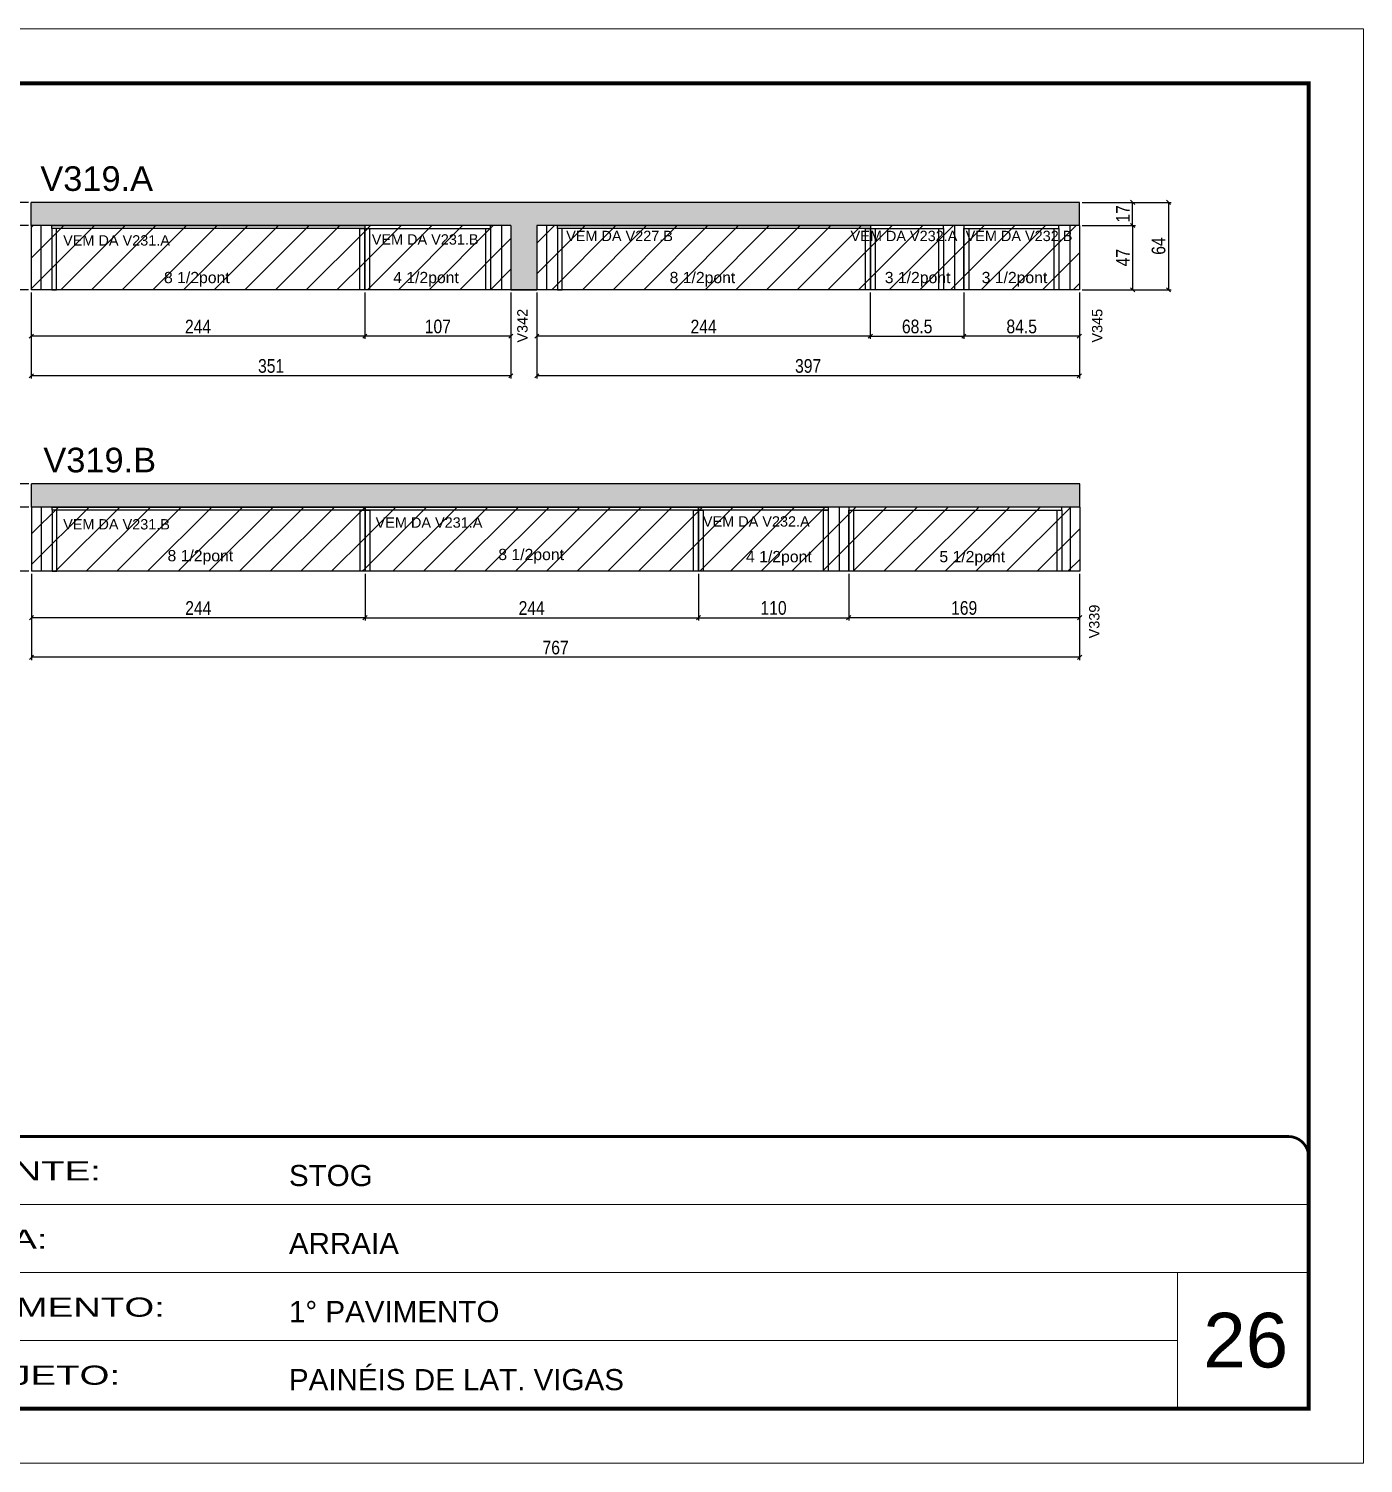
# Model space of a CAD drawing. Extents: x -3394 to 16474, y -5031 to 14397.
# Drawn here: x 6365 to 7342, y 6455 to 7505 of the extents above; entities that cross this region are included whole.
import ezdxf

# ---------------------------------------------------------------- set-up
doc = ezdxf.new("R2010")
doc.units = 0
doc.linetypes.add('CONTINUO', pattern=[0])
doc.linetypes.add('DASHED', pattern=[0.75, 0.5, -0.25])
doc.layers.get('0').update_dxf_attribs({"linetype": 'CONTINUOUS'})
doc.layers.get('Defpoints').update_dxf_attribs({"linetype": 'CONTINUOUS'})
for name, color, linetype, lineweight in [('CARIMBO', 255, 'CONTINUOUS', 9), ('Folhas', 255, 'CONTINUOUS', 9), ('REAPROVEITAMENTO', 251, 'CONTINUOUS', 9), ('SARRAFO DE PRESSAO', 251, 'DASHED', 9)]:
    doc.layers.add(name, color=color, linetype=linetype, lineweight=lineweight)
for name, color, linetype in [('COTA', 241, 'CONTINUOUS'), ('NOMENCLATURA', 7, 'CONTINUOUS'), ('Painéis', 200, 'CONTINUOUS'), ('PONTALETE', 7, 'CONTINUOUS'), ('SARR_2.2x7', 40, 'CONTINUOUS'), ('SARR_3.5x7', 81, 'CONTINUOUS')]:
    doc.layers.add(name, color=color, linetype=linetype)
doc.styles.add('ARIAL', font='arial.ttf')
doc.styles.add('COTA TECNICA', font='techl___.ttf', dxfattribs={"height": 10})
doc.styles.add('Tecnologia', font='')
doc.styles.get('Tecnologia').set_extended_font_data('Forgotten Futurist')
doc.dimstyles.new('PAINEL', dxfattribs={"dimtxt": 10, "dimasz": 3, "dimexe": 3, "dimexo": 3, "dimgap": 3, "dimtad": 1, "dimdec": 1, "dimzin": 12, "dimdsep": 46, "dimtxsty": 'COTA TECNICA', "dimblk1": 'OBLIQUE', "dimblk2": 'OBLIQUE', "dimsah": 1, "dimcen": 0.9, "dimclrd": 4, "dimclre": 4, "dimclrt": 240, "dimadec": 1, "dimazin": 3, "dimtfac": 1, "dimtdec": 1, "dimtmove": 0, "dimatfit": 3, "dimfxl": 1, "dimtolj": 1, "dimtzin": 12, "dimarcsym": 0})
pattern_1 = [(45, (-3170, 0), (-11.22532, 11.22532), [])]

# ---------------------------------------------------------------- blocks, each defined once
blk = doc.blocks.new('9999999999')
at = {"color": 30, "linetype": 'CONTINUO'}
for p, q in [((98564.6, 34379.6), (99584, 34379.6)), ((98564.6, 34329.8), (99488, 34329.8)), ((99584, 34329.8), (99488, 34329.8)), ((99488, 34329.8), (99488, 34230.2)), ((98564.6, 34280), (99488, 34280))]:
    blk.add_line(p, q, dxfattribs=at)
at = {"color": 30, "linetype": 'CONTINUO', "const_width": 2}
blk.add_lwpolyline([(99584, 34230.2), (99584, 34414.4, 0.414214), (99569, 34429.4), (98229, 34429.4, 0.414214), (98214, 34414.4), (98214, 34245.2, 0.414214), (98229, 34230.2), (99584, 34230.2)], format="xyb", dxfattribs=at)
at = {"layer": 'Folhas'}
blk.add_lwpolyline([(98139, 34190.2), (99624, 34190.2), (99624, 35240.2), (98139, 35240.2)], close=True, dxfattribs=at)
at = {"layer": 'Folhas', "color": 30, "const_width": 3}
blk.add_lwpolyline([(98214, 34230.2), (99584, 34230.2), (99584, 35200.2), (98214, 35200.2)], close=True, dxfattribs=at)
at = {"color": 7, "linetype": 'Continuous', "ltscale": 5, "style": 'ARIAL'}
for s, height, p in [('STOG', 15.48, (98837.7, 34393.1)), ('ARRAIA', 15.48, (98837.7, 34343.3)), ('1° PAVIMENTO', 15.483, (98837.7, 34293.5)), ('PAINÉIS DE LAT. VIGAS', 15.483, (98837.7, 34243.7))]:
    blk.add_text(s, height=height, dxfattribs=at).set_placement(p)
at = {"layer": 'Folhas', "color": 7, "style": 'Tecnologia', "width": 1.5}
for s, p in [('CLIENTE:', (98573.7, 34397.2)), ('OBRA:', (98573.7, 34347.3)), ('PAVIMENTO:', (98573.7, 34297.5)), ('PROJETO:', (98573.7, 34247.7))]:
    blk.add_text(s, height=14, dxfattribs=at).set_placement(p)
blk = doc.blocks.new('_Oblique')
at = {"color": 0, "linetype": 'ByBlock', "lineweight": -2}
blk.add_line((-0.5, -0.5), (0.5, 0.5), dxfattribs=at)
blk = doc.blocks.new('*D701')
at = {"layer": 'COTA', "color": 4, "linetype": 'Continuous', "lineweight": -2, "transparency": 16777216}
for p, q in [((6611.4, 7312), (6611.4, 7278)), ((6718.4, 7312), (6718.4, 7278)), ((6718.4, 7280), (6611.4, 7280))]:
    blk.add_line(p, q, dxfattribs=at)
at = {"layer": 'Defpoints', "color": 0, "linetype": 'Continuous', "transparency": 16777216}
for p in [(6611.4, 7314), (6718.4, 7314), (6611.4, 7280)]:
    blk.add_point(p, dxfattribs=at)
at = {"layer": 'COTA', "color": 4, "linetype": 'Continuous', "lineweight": -2, "transparency": 16777216, "xscale": 3, "yscale": 3, "zscale": 3, "rotation": 180}
blk.add_blockref('_Oblique', (6611.4, 7280), dxfattribs=at)
at = {"layer": 'COTA', "color": 4, "linetype": 'Continuous', "lineweight": -2, "transparency": 16777216, "xscale": 3, "yscale": 3, "zscale": 3}
blk.add_blockref('_Oblique', (6718.4, 7280), dxfattribs=at)
at = {"layer": 'COTA', "color": 240, "linetype": 'Continuous', "transparency": 16777216, "insert": (6664.9, 7287.1), "char_height": 10, "attachment_point": 5, "style": 'COTA TECNICA'}
blk.add_mtext('\\A1;107', dxfattribs=at)
blk = doc.blocks.new('*D702')
at = {"layer": 'COTA', "color": 4, "linetype": 'Continuous', "lineweight": -2, "transparency": 16777216}
for p, q in [((6367.4, 7312), (6367.4, 7278)), ((6611.4, 7312), (6611.4, 7278)), ((6611.4, 7280), (6367.4, 7280))]:
    blk.add_line(p, q, dxfattribs=at)
at = {"layer": 'Defpoints', "color": 0, "linetype": 'Continuous', "transparency": 16777216}
for p in [(6367.4, 7314), (6611.4, 7314), (6367.4, 7280)]:
    blk.add_point(p, dxfattribs=at)
at = {"layer": 'COTA', "color": 4, "linetype": 'Continuous', "lineweight": -2, "transparency": 16777216, "xscale": 3, "yscale": 3, "zscale": 3, "rotation": 180}
blk.add_blockref('_Oblique', (6367.4, 7280), dxfattribs=at)
at = {"layer": 'COTA', "color": 4, "linetype": 'Continuous', "lineweight": -2, "transparency": 16777216, "xscale": 3, "yscale": 3, "zscale": 3}
blk.add_blockref('_Oblique', (6611.4, 7280), dxfattribs=at)
at = {"layer": 'COTA', "color": 240, "linetype": 'Continuous', "transparency": 16777216, "insert": (6489.4, 7287.1), "char_height": 10, "attachment_point": 5, "style": 'COTA TECNICA'}
blk.add_mtext('\\A1;244', dxfattribs=at)
blk = doc.blocks.new('*D703')
at = {"layer": 'COTA', "color": 4, "linetype": 'Continuous', "lineweight": -2, "transparency": 16777216}
for p, q in [((6367.4, 7312), (6367.4, 7249)), ((6718.4, 7312), (6718.4, 7249)), ((6718.4, 7251), (6367.4, 7251))]:
    blk.add_line(p, q, dxfattribs=at)
at = {"layer": 'Defpoints', "color": 0, "linetype": 'Continuous', "transparency": 16777216}
for p in [(6367.4, 7314), (6718.4, 7314), (6367.4, 7251)]:
    blk.add_point(p, dxfattribs=at)
at = {"layer": 'COTA', "color": 4, "linetype": 'Continuous', "lineweight": -2, "transparency": 16777216, "xscale": 3, "yscale": 3, "zscale": 3, "rotation": 180}
blk.add_blockref('_Oblique', (6367.4, 7251), dxfattribs=at)
at = {"layer": 'COTA', "color": 4, "linetype": 'Continuous', "lineweight": -2, "transparency": 16777216, "xscale": 3, "yscale": 3, "zscale": 3}
blk.add_blockref('_Oblique', (6718.4, 7251), dxfattribs=at)
at = {"layer": 'COTA', "color": 240, "linetype": 'Continuous', "transparency": 16777216, "insert": (6542.9, 7258.2), "char_height": 10, "attachment_point": 5, "style": 'COTA TECNICA'}
blk.add_mtext('\\A1;351', dxfattribs=at)
blk = doc.blocks.new('*D704')
at = {"layer": 'COTA', "color": 4, "linetype": 'Continuous', "lineweight": -2, "transparency": 16777216}
for p, q in [((6365.4, 7361), (6332.3, 7361)), ((6334.3, 7314), (6334.3, 7361)), ((6365.4, 7314), (6332.3, 7314))]:
    blk.add_line(p, q, dxfattribs=at)
at = {"layer": 'Defpoints', "color": 0, "linetype": 'Continuous', "transparency": 16777216}
for p in [(6334.3, 7361), (6367.4, 7361), (6367.4, 7314)]:
    blk.add_point(p, dxfattribs=at)
at = {"layer": 'COTA', "color": 4, "linetype": 'Continuous', "lineweight": -2, "transparency": 16777216, "xscale": 3, "yscale": 3, "zscale": 3}
for p, rotation in [((6334.3, 7361), 90), ((6334.3, 7314), 270)]:
    blk.add_blockref('_Oblique', p, dxfattribs=dict(at, rotation=rotation))
at = {"layer": 'COTA', "color": 240, "linetype": 'Continuous', "transparency": 16777216, "insert": (6327.3, 7337.5), "char_height": 10, "attachment_point": 5, "rotation": 90, "style": 'COTA TECNICA'}
blk.add_mtext('\\A1;47', dxfattribs=at)
blk = doc.blocks.new('*D705')
at = {"layer": 'COTA', "color": 4, "linetype": 'Continuous', "lineweight": -2, "transparency": 16777216}
for p, q in [((6365.4, 7378), (6332.3, 7378)), ((6334.3, 7361), (6334.3, 7378)), ((6365.4, 7361), (6332.3, 7361))]:
    blk.add_line(p, q, dxfattribs=at)
at = {"layer": 'Defpoints', "color": 0, "linetype": 'Continuous', "transparency": 16777216}
for p in [(6334.3, 7378), (6367.4, 7378), (6367.4, 7361)]:
    blk.add_point(p, dxfattribs=at)
at = {"layer": 'COTA', "color": 4, "linetype": 'Continuous', "lineweight": -2, "transparency": 16777216, "xscale": 3, "yscale": 3, "zscale": 3}
for p, rotation in [((6334.3, 7378), 90), ((6334.3, 7361), 270)]:
    blk.add_blockref('_Oblique', p, dxfattribs=dict(at, rotation=rotation))
at = {"layer": 'COTA', "color": 240, "linetype": 'Continuous', "transparency": 16777216, "insert": (6327.3, 7369.5), "char_height": 10, "attachment_point": 5, "rotation": 90, "style": 'COTA TECNICA'}
blk.add_mtext('\\A1;17', dxfattribs=at)
blk = doc.blocks.new('*D706')
at = {"layer": 'COTA', "color": 4, "linetype": 'Continuous', "lineweight": -2, "transparency": 16777216}
for p, q in [((6365.4, 7378), (6307.8, 7378)), ((6309.8, 7378), (6309.8, 7314)), ((6365.4, 7314), (6307.8, 7314))]:
    blk.add_line(p, q, dxfattribs=at)
at = {"layer": 'Defpoints', "color": 0, "linetype": 'Continuous', "transparency": 16777216}
for p in [(6367.4, 7378), (6309.8, 7314), (6367.4, 7314)]:
    blk.add_point(p, dxfattribs=at)
at = {"layer": 'COTA', "color": 4, "linetype": 'Continuous', "lineweight": -2, "transparency": 16777216, "xscale": 3, "yscale": 3, "zscale": 3}
for p, rotation in [((6309.8, 7378), 90), ((6309.8, 7314), 270)]:
    blk.add_blockref('_Oblique', p, dxfattribs=dict(at, rotation=rotation))
at = {"layer": 'COTA', "color": 240, "linetype": 'Continuous', "transparency": 16777216, "insert": (6302.7, 7346), "char_height": 10, "attachment_point": 5, "rotation": 90, "style": 'COTA TECNICA'}
blk.add_mtext('\\A1;64', dxfattribs=at)
blk = doc.blocks.new('*D707')
at = {"layer": 'COTA', "color": 4, "linetype": 'Continuous', "lineweight": -2, "transparency": 16777216}
for p, q in [((7049.9, 7312), (7049.9, 7278)), ((7134.4, 7312), (7134.4, 7278)), ((7134.4, 7280), (7049.9, 7280))]:
    blk.add_line(p, q, dxfattribs=at)
at = {"layer": 'Defpoints', "color": 0, "linetype": 'Continuous', "transparency": 16777216}
for p in [(7049.9, 7314), (7134.4, 7314), (7049.9, 7280)]:
    blk.add_point(p, dxfattribs=at)
at = {"layer": 'COTA', "color": 4, "linetype": 'Continuous', "lineweight": -2, "transparency": 16777216, "xscale": 3, "yscale": 3, "zscale": 3, "rotation": 180}
blk.add_blockref('_Oblique', (7049.9, 7280), dxfattribs=at)
at = {"layer": 'COTA', "color": 4, "linetype": 'Continuous', "lineweight": -2, "transparency": 16777216, "xscale": 3, "yscale": 3, "zscale": 3}
blk.add_blockref('_Oblique', (7134.4, 7280), dxfattribs=at)
at = {"layer": 'COTA', "color": 240, "linetype": 'Continuous', "transparency": 16777216, "insert": (7092.2, 7287.1), "char_height": 10, "attachment_point": 5, "style": 'COTA TECNICA'}
blk.add_mtext('\\A1;84.5', dxfattribs=at)
blk = doc.blocks.new('*D708')
at = {"layer": 'COTA', "color": 4, "linetype": 'Continuous', "lineweight": -2, "transparency": 16777216}
for p, q in [((6737.4, 7312), (6737.4, 7278)), ((6981.4, 7312), (6981.4, 7278)), ((6981.4, 7280), (6737.4, 7280))]:
    blk.add_line(p, q, dxfattribs=at)
at = {"layer": 'Defpoints', "color": 0, "linetype": 'Continuous', "transparency": 16777216}
for p in [(6737.4, 7314), (6981.4, 7314), (6737.4, 7280)]:
    blk.add_point(p, dxfattribs=at)
at = {"layer": 'COTA', "color": 4, "linetype": 'Continuous', "lineweight": -2, "transparency": 16777216, "xscale": 3, "yscale": 3, "zscale": 3, "rotation": 180}
blk.add_blockref('_Oblique', (6737.4, 7280), dxfattribs=at)
at = {"layer": 'COTA', "color": 4, "linetype": 'Continuous', "lineweight": -2, "transparency": 16777216, "xscale": 3, "yscale": 3, "zscale": 3}
blk.add_blockref('_Oblique', (6981.4, 7280), dxfattribs=at)
at = {"layer": 'COTA', "color": 240, "linetype": 'Continuous', "transparency": 16777216, "insert": (6859.4, 7287.1), "char_height": 10, "attachment_point": 5, "style": 'COTA TECNICA'}
blk.add_mtext('\\A1;244', dxfattribs=at)
blk = doc.blocks.new('*D709')
at = {"layer": 'COTA', "color": 4, "linetype": 'Continuous', "lineweight": -2, "transparency": 16777216}
for p, q in [((6737.4, 7312), (6737.4, 7249)), ((7134.4, 7312), (7134.4, 7249)), ((7134.4, 7251), (6737.4, 7251))]:
    blk.add_line(p, q, dxfattribs=at)
at = {"layer": 'Defpoints', "color": 0, "linetype": 'Continuous', "transparency": 16777216}
for p in [(6737.4, 7314), (7134.4, 7314), (6737.4, 7251)]:
    blk.add_point(p, dxfattribs=at)
at = {"layer": 'COTA', "color": 4, "linetype": 'Continuous', "lineweight": -2, "transparency": 16777216, "xscale": 3, "yscale": 3, "zscale": 3, "rotation": 180}
blk.add_blockref('_Oblique', (6737.4, 7251), dxfattribs=at)
at = {"layer": 'COTA', "color": 4, "linetype": 'Continuous', "lineweight": -2, "transparency": 16777216, "xscale": 3, "yscale": 3, "zscale": 3}
blk.add_blockref('_Oblique', (7134.4, 7251), dxfattribs=at)
at = {"layer": 'COTA', "color": 240, "linetype": 'Continuous', "transparency": 16777216, "insert": (6935.9, 7258.2), "char_height": 10, "attachment_point": 5, "style": 'COTA TECNICA'}
blk.add_mtext('\\A1;397', dxfattribs=at)
blk = doc.blocks.new('*D710')
at = {"layer": 'COTA', "color": 4, "linetype": 'Continuous', "lineweight": -2, "transparency": 16777216}
for p, q in [((6965.6, 7106), (6965.6, 7072)), ((7134.6, 7106), (7134.6, 7072)), ((7134.6, 7074), (6965.6, 7074))]:
    blk.add_line(p, q, dxfattribs=at)
at = {"layer": 'Defpoints', "color": 0, "linetype": 'Continuous', "transparency": 16777216}
for p in [(6965.6, 7108), (7134.6, 7108), (6965.6, 7074)]:
    blk.add_point(p, dxfattribs=at)
at = {"layer": 'COTA', "color": 4, "linetype": 'Continuous', "lineweight": -2, "transparency": 16777216, "xscale": 3, "yscale": 3, "zscale": 3, "rotation": 180}
blk.add_blockref('_Oblique', (6965.6, 7074), dxfattribs=at)
at = {"layer": 'COTA', "color": 4, "linetype": 'Continuous', "lineweight": -2, "transparency": 16777216, "xscale": 3, "yscale": 3, "zscale": 3}
blk.add_blockref('_Oblique', (7134.6, 7074), dxfattribs=at)
at = {"layer": 'COTA', "color": 240, "linetype": 'Continuous', "transparency": 16777216, "insert": (7050.1, 7081.1), "char_height": 10, "attachment_point": 5, "style": 'COTA TECNICA'}
blk.add_mtext('\\A1;169', dxfattribs=at)
blk = doc.blocks.new('*D711')
at = {"layer": 'COTA', "color": 4, "linetype": 'Continuous', "lineweight": -2, "transparency": 16777216}
for p, q in [((6367.6, 7106), (6367.6, 7072)), ((6611.6, 7106), (6611.6, 7072)), ((6611.6, 7074), (6367.6, 7074))]:
    blk.add_line(p, q, dxfattribs=at)
at = {"layer": 'Defpoints', "color": 0, "linetype": 'Continuous', "transparency": 16777216}
for p in [(6367.6, 7108), (6611.6, 7108), (6367.6, 7074)]:
    blk.add_point(p, dxfattribs=at)
at = {"layer": 'COTA', "color": 4, "linetype": 'Continuous', "lineweight": -2, "transparency": 16777216, "xscale": 3, "yscale": 3, "zscale": 3, "rotation": 180}
blk.add_blockref('_Oblique', (6367.6, 7074), dxfattribs=at)
at = {"layer": 'COTA', "color": 4, "linetype": 'Continuous', "lineweight": -2, "transparency": 16777216, "xscale": 3, "yscale": 3, "zscale": 3}
blk.add_blockref('_Oblique', (6611.6, 7074), dxfattribs=at)
at = {"layer": 'COTA', "color": 240, "linetype": 'Continuous', "transparency": 16777216, "insert": (6489.6, 7081.1), "char_height": 10, "attachment_point": 5, "style": 'COTA TECNICA'}
blk.add_mtext('\\A1;244', dxfattribs=at)
blk = doc.blocks.new('*D712')
at = {"layer": 'COTA', "color": 4, "linetype": 'Continuous', "lineweight": -2, "transparency": 16777216}
for p, q in [((6367.6, 7106), (6367.6, 7043)), ((7134.6, 7106), (7134.6, 7043)), ((7134.6, 7045), (6367.6, 7045))]:
    blk.add_line(p, q, dxfattribs=at)
at = {"layer": 'Defpoints', "color": 0, "linetype": 'Continuous', "transparency": 16777216}
for p in [(6367.6, 7108), (7134.6, 7108), (6367.6, 7045)]:
    blk.add_point(p, dxfattribs=at)
at = {"layer": 'COTA', "color": 4, "linetype": 'Continuous', "lineweight": -2, "transparency": 16777216, "xscale": 3, "yscale": 3, "zscale": 3, "rotation": 180}
blk.add_blockref('_Oblique', (6367.6, 7045), dxfattribs=at)
at = {"layer": 'COTA', "color": 4, "linetype": 'Continuous', "lineweight": -2, "transparency": 16777216, "xscale": 3, "yscale": 3, "zscale": 3}
blk.add_blockref('_Oblique', (7134.6, 7045), dxfattribs=at)
at = {"layer": 'COTA', "color": 240, "linetype": 'Continuous', "transparency": 16777216, "insert": (6751.1, 7052.1), "char_height": 10, "attachment_point": 5, "style": 'COTA TECNICA'}
blk.add_mtext('\\A1;767', dxfattribs=at)
blk = doc.blocks.new('*D713')
at = {"layer": 'COTA', "color": 4, "linetype": 'Continuous', "lineweight": -2, "transparency": 16777216}
for p, q in [((6365.6, 7155), (6340.6, 7155)), ((6342.6, 7108), (6342.6, 7155)), ((6365.6, 7108), (6340.6, 7108))]:
    blk.add_line(p, q, dxfattribs=at)
at = {"layer": 'Defpoints', "color": 0, "linetype": 'Continuous', "transparency": 16777216}
for p in [(6342.6, 7155), (6367.6, 7155), (6367.6, 7108)]:
    blk.add_point(p, dxfattribs=at)
at = {"layer": 'COTA', "color": 4, "linetype": 'Continuous', "lineweight": -2, "transparency": 16777216, "xscale": 3, "yscale": 3, "zscale": 3}
for p, rotation in [((6342.6, 7155), 90), ((6342.6, 7108), 270)]:
    blk.add_blockref('_Oblique', p, dxfattribs=dict(at, rotation=rotation))
at = {"layer": 'COTA', "color": 240, "linetype": 'Continuous', "transparency": 16777216, "insert": (6335.5, 7131.5), "char_height": 10, "attachment_point": 5, "rotation": 90, "style": 'COTA TECNICA'}
blk.add_mtext('\\A1;47', dxfattribs=at)
blk = doc.blocks.new('*D714')
at = {"layer": 'COTA', "color": 4, "linetype": 'Continuous', "lineweight": -2, "transparency": 16777216}
for p, q in [((6365.6, 7172), (6340.6, 7172)), ((6342.6, 7155), (6342.6, 7172)), ((6365.6, 7155), (6340.6, 7155))]:
    blk.add_line(p, q, dxfattribs=at)
at = {"layer": 'Defpoints', "color": 0, "linetype": 'Continuous', "transparency": 16777216}
for p in [(6342.6, 7172), (6367.6, 7172), (6367.6, 7155)]:
    blk.add_point(p, dxfattribs=at)
at = {"layer": 'COTA', "color": 4, "linetype": 'Continuous', "lineweight": -2, "transparency": 16777216, "xscale": 3, "yscale": 3, "zscale": 3}
for p, rotation in [((6342.6, 7172), 90), ((6342.6, 7155), 270)]:
    blk.add_blockref('_Oblique', p, dxfattribs=dict(at, rotation=rotation))
at = {"layer": 'COTA', "color": 240, "linetype": 'Continuous', "transparency": 16777216, "insert": (6335.5, 7163.5), "char_height": 10, "attachment_point": 5, "rotation": 90, "style": 'COTA TECNICA'}
blk.add_mtext('\\A1;17', dxfattribs=at)
blk = doc.blocks.new('*D715')
at = {"layer": 'COTA', "color": 4, "linetype": 'Continuous', "lineweight": -2, "transparency": 16777216}
for p, q in [((6365.6, 7172), (6316, 7172)), ((6318, 7172), (6318, 7108)), ((6365.6, 7108), (6316, 7108))]:
    blk.add_line(p, q, dxfattribs=at)
at = {"layer": 'Defpoints', "color": 0, "linetype": 'Continuous', "transparency": 16777216}
for p in [(6367.6, 7172), (6318, 7108), (6367.6, 7108)]:
    blk.add_point(p, dxfattribs=at)
at = {"layer": 'COTA', "color": 4, "linetype": 'Continuous', "lineweight": -2, "transparency": 16777216, "xscale": 3, "yscale": 3, "zscale": 3}
for p, rotation in [((6318, 7172), 90), ((6318, 7108), 270)]:
    blk.add_blockref('_Oblique', p, dxfattribs=dict(at, rotation=rotation))
at = {"layer": 'COTA', "color": 240, "linetype": 'Continuous', "transparency": 16777216, "insert": (6310.9, 7140), "char_height": 10, "attachment_point": 5, "rotation": 90, "style": 'COTA TECNICA'}
blk.add_mtext('\\A1;64', dxfattribs=at)
blk = doc.blocks.new('*D716')
at = {"layer": 'COTA', "color": 4, "linetype": 'Continuous', "lineweight": -2, "transparency": 16777216}
for p, q in [((6611.6, 7106), (6611.6, 7072)), ((6855.6, 7106), (6855.6, 7072)), ((6611.6, 7074), (6855.6, 7074))]:
    blk.add_line(p, q, dxfattribs=at)
at = {"layer": 'Defpoints', "color": 0, "linetype": 'Continuous', "transparency": 16777216}
for p in [(6611.6, 7108), (6855.6, 7108), (6855.6, 7074)]:
    blk.add_point(p, dxfattribs=at)
at = {"layer": 'COTA', "color": 4, "linetype": 'Continuous', "lineweight": -2, "transparency": 16777216, "xscale": 3, "yscale": 3, "zscale": 3, "rotation": 180}
blk.add_blockref('_Oblique', (6611.6, 7074), dxfattribs=at)
at = {"layer": 'COTA', "color": 4, "linetype": 'Continuous', "lineweight": -2, "transparency": 16777216, "xscale": 3, "yscale": 3, "zscale": 3}
blk.add_blockref('_Oblique', (6855.6, 7074), dxfattribs=at)
at = {"layer": 'COTA', "color": 240, "linetype": 'Continuous', "transparency": 16777216, "insert": (6733.6, 7081.1), "char_height": 10, "attachment_point": 5, "style": 'COTA TECNICA'}
blk.add_mtext('\\A1;244', dxfattribs=at)
blk = doc.blocks.new('*D717')
at = {"layer": 'COTA', "color": 4, "linetype": 'Continuous', "lineweight": -2, "transparency": 16777216}
for p, q in [((6855.6, 7106), (6855.6, 7072)), ((6965.6, 7106), (6965.6, 7072)), ((6855.6, 7074), (6965.6, 7074))]:
    blk.add_line(p, q, dxfattribs=at)
at = {"layer": 'Defpoints', "color": 0, "linetype": 'Continuous', "transparency": 16777216}
for p in [(6855.6, 7108), (6965.6, 7108), (6965.6, 7074)]:
    blk.add_point(p, dxfattribs=at)
at = {"layer": 'COTA', "color": 4, "linetype": 'Continuous', "lineweight": -2, "transparency": 16777216, "xscale": 3, "yscale": 3, "zscale": 3, "rotation": 180}
blk.add_blockref('_Oblique', (6855.6, 7074), dxfattribs=at)
at = {"layer": 'COTA', "color": 4, "linetype": 'Continuous', "lineweight": -2, "transparency": 16777216, "xscale": 3, "yscale": 3, "zscale": 3}
blk.add_blockref('_Oblique', (6965.6, 7074), dxfattribs=at)
at = {"layer": 'COTA', "color": 240, "linetype": 'Continuous', "transparency": 16777216, "insert": (6910.6, 7081.1), "char_height": 10, "attachment_point": 5, "style": 'COTA TECNICA'}
blk.add_mtext('\\A1;110', dxfattribs=at)
blk = doc.blocks.new('*D718')
at = {"layer": 'COTA', "color": 4, "linetype": 'Continuous', "lineweight": -2, "transparency": 16777216}
for p, q in [((7136.4, 7361), (7175.4, 7361)), ((7173.4, 7361), (7173.4, 7314)), ((7136.4, 7314), (7175.4, 7314))]:
    blk.add_line(p, q, dxfattribs=at)
at = {"layer": 'Defpoints', "color": 0, "linetype": 'Continuous', "transparency": 16777216}
for p in [(7134.4, 7361), (7134.4, 7314), (7173.4, 7314)]:
    blk.add_point(p, dxfattribs=at)
at = {"layer": 'COTA', "color": 4, "linetype": 'Continuous', "lineweight": -2, "transparency": 16777216, "xscale": 3, "yscale": 3, "zscale": 3}
for p, rotation in [((7173.4, 7361), 90), ((7173.4, 7314), 270)]:
    blk.add_blockref('_Oblique', p, dxfattribs=dict(at, rotation=rotation))
at = {"layer": 'COTA', "color": 240, "linetype": 'Continuous', "transparency": 16777216, "insert": (7166.3, 7337.5), "char_height": 10, "attachment_point": 5, "rotation": 90, "style": 'COTA TECNICA'}
blk.add_mtext('\\A1;47', dxfattribs=at)
blk = doc.blocks.new('*D719')
at = {"layer": 'COTA', "color": 4, "linetype": 'Continuous', "lineweight": -2, "transparency": 16777216}
for p, q in [((7136.4, 7378), (7175.4, 7378)), ((7173.4, 7361), (7173.4, 7378)), ((7136.4, 7361), (7175.4, 7361))]:
    blk.add_line(p, q, dxfattribs=at)
at = {"layer": 'Defpoints', "color": 0, "linetype": 'Continuous', "transparency": 16777216}
for p in [(7134.4, 7378), (7173.4, 7378), (7134.4, 7361)]:
    blk.add_point(p, dxfattribs=at)
at = {"layer": 'COTA', "color": 4, "linetype": 'Continuous', "lineweight": -2, "transparency": 16777216, "xscale": 3, "yscale": 3, "zscale": 3}
for p, rotation in [((7173.4, 7378), 90), ((7173.4, 7361), 270)]:
    blk.add_blockref('_Oblique', p, dxfattribs=dict(at, rotation=rotation))
at = {"layer": 'COTA', "color": 240, "linetype": 'Continuous', "transparency": 16777216, "insert": (7166.3, 7369.5), "char_height": 10, "attachment_point": 5, "rotation": 90, "style": 'COTA TECNICA'}
blk.add_mtext('\\A1;17', dxfattribs=at)
blk = doc.blocks.new('*D720')
at = {"layer": 'COTA', "color": 4, "linetype": 'Continuous', "lineweight": -2, "transparency": 16777216}
for p, q in [((7136.4, 7378), (7201.6, 7378)), ((7199.6, 7378), (7199.6, 7314)), ((7136.4, 7314), (7201.6, 7314))]:
    blk.add_line(p, q, dxfattribs=at)
at = {"layer": 'Defpoints', "color": 0, "linetype": 'Continuous', "transparency": 16777216}
for p in [(7134.4, 7378), (7134.4, 7314), (7199.6, 7314)]:
    blk.add_point(p, dxfattribs=at)
at = {"layer": 'COTA', "color": 4, "linetype": 'Continuous', "lineweight": -2, "transparency": 16777216, "xscale": 3, "yscale": 3, "zscale": 3}
for p, rotation in [((7199.6, 7378), 90), ((7199.6, 7314), 270)]:
    blk.add_blockref('_Oblique', p, dxfattribs=dict(at, rotation=rotation))
at = {"layer": 'COTA', "color": 240, "linetype": 'Continuous', "transparency": 16777216, "insert": (7192.4, 7346), "char_height": 10, "attachment_point": 5, "rotation": 90, "style": 'COTA TECNICA'}
blk.add_mtext('\\A1;64', dxfattribs=at)
blk = doc.blocks.new('*D736')
at = {"layer": 'COTA', "color": 4, "linetype": 'Continuous', "lineweight": -2, "transparency": 16777216}
for p, q in [((6981.4, 7312), (6981.4, 7278)), ((7049.9, 7312), (7049.9, 7278)), ((6981.4, 7280), (7049.9, 7280))]:
    blk.add_line(p, q, dxfattribs=at)
at = {"layer": 'Defpoints', "color": 0, "linetype": 'Continuous', "transparency": 16777216}
for p in [(6981.4, 7314), (7049.9, 7314), (7049.9, 7280)]:
    blk.add_point(p, dxfattribs=at)
at = {"layer": 'COTA', "color": 4, "linetype": 'Continuous', "lineweight": -2, "transparency": 16777216, "xscale": 3, "yscale": 3, "zscale": 3, "rotation": 180}
blk.add_blockref('_Oblique', (6981.4, 7280), dxfattribs=at)
at = {"layer": 'COTA', "color": 4, "linetype": 'Continuous', "lineweight": -2, "transparency": 16777216, "xscale": 3, "yscale": 3, "zscale": 3}
blk.add_blockref('_Oblique', (7049.9, 7280), dxfattribs=at)
at = {"layer": 'COTA', "color": 240, "linetype": 'Continuous', "transparency": 16777216, "insert": (7015.7, 7287.1), "char_height": 10, "attachment_point": 5, "style": 'COTA TECNICA'}
blk.add_mtext('\\A1;68.5', dxfattribs=at)

msp = doc.modelspace()

# ---------------------------------------------------------------- hatches: boundary and pattern name
at = {"layer": 'COTA', "linetype": 'Continuous'}
h = msp.add_hatch(dxfattribs=at)
h.set_pattern_fill('AR-CONC', color=256, scale=0.05)
h.set_pattern_definition([(50, (-3170, 0), (9.1092334, -0.7969543), [0.9525, -10.4775]), (355, (-3170, 0), (-1.762171, 9.552842), [0.762, -8.382029]), (100.451445, (-3169.241, -0.066), (7.3470624, 8.7558876), [0.8095004, -8.904512]), (46.1842, (-3170, 2.54), (13.553952, -2.102116), [1.42875, -15.71625]), (96.63556, (-3168.87, 2.365), (11.870207, 12.371306), [1.214251, -13.35678]), (351.18415, (-3170, 2.54), (11.870207, 12.371306), [1.142998, -12.572987]), (21, (-3168.73, 1.905), (7.5807196, -5.11326), [0.9525, -10.4775]), (326, (-3168.73, 1.905), (3.0901014, 9.209398), [0.762, -8.382]), (71.451445, (-3168.098, 1.479), (10.670821, 4.0961384), [0.8095004, -8.904497]), (37.5, (-3170, 0), (0.1544302, 4.22775194), [0, -8.2804, 0, -8.509, 0, -8.41375]), (7.5, (-3170, 0), (3.3409831, 5.0090287), [0, -4.8514, 0, -8.0899, 0, -3.20675]), (327.5, (-3172.832, 0), (6.7795298, -0.2864372), [0, -3.175, 0, -9.906, 0, -13.1445]), (317.5, (-3174.102, 0), (7.406459, 1.2713246), [0, -4.1275, 0, -6.5786, 0, -9.3345])])
h.paths.add_polyline_path([(6367.38, 7377.98), (6367.38, 7360.98), (6718.41, 7360.98), (6718.41, 7313.98), (6737.41, 7313.98), (6737.41, 7360.98), (7134.44, 7360.98), (7134.44, 7377.98)])
h = msp.add_hatch(dxfattribs=at)
h.set_pattern_fill('AR-CONC', color=256, scale=0.05)
h.set_pattern_definition([(50, (-1453.16, -1328.084), (9.1092334, -0.7969543), [0.9525, -10.4775]), (355, (-1453.16, -1328.084), (-1.762171, 9.552842), [0.762, -8.382029]), (100.451445, (-1452.401, -1328.151), (7.3470624, 8.7558876), [0.8095004, -8.904512]), (46.1842, (-1453.16, -1325.544), (13.553952, -2.102116), [1.42875, -15.71625]), (96.63556, (-1452.03, -1325.72), (11.870207, 12.371306), [1.214251, -13.35678]), (351.18415, (-1453.16, -1325.544), (11.870207, 12.371306), [1.142998, -12.572987]), (21, (-1451.89, -1326.179), (7.5807196, -5.11326), [0.9525, -10.4775]), (326, (-1451.89, -1326.179), (3.0901014, 9.209398), [0.762, -8.382]), (71.451445, (-1451.258, -1326.605), (10.670821, 4.0961384), [0.8095004, -8.904497]), (37.5, (-1453.1597, -1328.0843), (0.1544302, 4.2277519), [0, -8.2804, 0, -8.509, 0, -8.41375]), (7.5, (-1453.1597, -1328.0843), (3.3409831, 5.0090287), [0, -4.8514, 0, -8.0899, 0, -3.20675]), (327.5, (-1455.9918, -1328.0843), (6.7795298, -0.2864372), [0, -3.175, 0, -9.906, 0, -13.1445]), (317.5, (-1457.262, -1328.084), (7.406459, 1.2713246), [0, -4.1275, 0, -6.5786, 0, -9.3345])])
h.paths.add_polyline_path([(6367.6, 7171.98), (6367.6, 7154.98), (7134.63, 7154.98), (7134.63, 7171.98)])
at = {"layer": 'REAPROVEITAMENTO', "linetype": 'Continuous'}
h = msp.add_hatch(dxfattribs=at)
h.set_pattern_fill('ANSI31', color=256, scale=5)
h.set_pattern_definition(pattern_1)
h.paths.add_polyline_path([(6611.41, 7313.98), (6611.41, 7360.98), (6367.38, 7360.98), (6367.38, 7313.98)])
h = msp.add_hatch(dxfattribs=at)
h.set_pattern_fill('ANSI31', color=256, scale=5)
h.set_pattern_definition(pattern_1)
h.paths.add_polyline_path([(6718.41, 7313.98), (6718.41, 7360.98), (6611.41, 7360.98), (6611.41, 7313.98)])
h = msp.add_hatch(dxfattribs=at)
h.set_pattern_fill('ANSI31', color=256, scale=5)
h.set_pattern_definition(pattern_1)
h.paths.add_polyline_path([(6981.44, 7313.98), (6981.44, 7360.98), (6737.41, 7360.98), (6737.41, 7313.98)])
h = msp.add_hatch(dxfattribs=at)
h.set_pattern_fill('ANSI31', color=256, scale=5)
h.set_pattern_definition(pattern_1)
h.paths.add_polyline_path([(7049.94, 7360.98), (6981.44, 7360.98), (6981.44, 7313.98), (7049.94, 7313.98)])
h = msp.add_hatch(dxfattribs=at)
h.set_pattern_fill('ANSI31', color=256, scale=5)
h.set_pattern_definition(pattern_1)
h.paths.add_polyline_path([(7134.44, 7313.98), (7134.44, 7360.98), (7049.94, 7360.98), (7049.94, 7313.98)])
h = msp.add_hatch(dxfattribs=at)
h.set_pattern_fill('ANSI31', color=256, scale=5)
h.set_pattern_definition(pattern_1)
h.paths.add_polyline_path([(6611.63, 7107.98), (6611.63, 7154.98), (6367.6, 7154.98), (6367.6, 7107.98)])
h = msp.add_hatch(dxfattribs=at)
h.set_pattern_fill('ANSI31', color=256, scale=5)
h.set_pattern_definition(pattern_1)
h.paths.add_polyline_path([(6855.63, 7107.98), (6855.63, 7154.98), (6611.63, 7154.98), (6611.63, 7107.98)])
h = msp.add_hatch(dxfattribs=at)
h.set_pattern_fill('ANSI31', color=256, scale=5)
h.set_pattern_definition(pattern_1)
h.paths.add_polyline_path([(6855.63, 7154.98), (6855.63, 7107.98), (6965.63, 7107.98), (6965.63, 7154.98)])
h = msp.add_hatch(dxfattribs=at)
h.set_pattern_fill('ANSI31', color=256, scale=5)
h.set_pattern_definition(pattern_1)
h.paths.add_polyline_path([(7134.63, 7107.98), (7134.63, 7154.98), (6965.63, 7154.98), (6965.63, 7107.98)])

# ---------------------------------------------------------------- linework, layer by layer
at = {"layer": 'COTA', "linetype": 'Continuous'}
for p, q in [((6367.38, 7360.98), (6367.38, 7377.98)), ((7134.44, 7377.98), (6367.38, 7377.98)), ((7134.44, 7360.98), (7134.44, 7377.98)), ((6718.41, 7313.98), (6737.41, 7313.98)), ((6367.6, 7154.98), (6367.6, 7171.98)), ((7134.63, 7171.98), (6367.6, 7171.98)), ((7134.63, 7154.98), (7134.63, 7171.98))]:
    msp.add_line(p, q, dxfattribs=at)
at = {"layer": 'Painéis', "linetype": 'Continuous'}
for p, q in [((6718.41, 7360.98), (6367.38, 7360.98)), ((6367.38, 7360.98), (6367.38, 7313.98)), ((6611.41, 7360.98), (6611.41, 7313.98)), ((6718.41, 7360.98), (6718.41, 7313.98)), ((7134.44, 7360.98), (6737.41, 7360.98)), ((6737.41, 7360.98), (6737.41, 7313.98)), ((6981.44, 7360.98), (6981.44, 7313.98)), ((7049.94, 7360.98), (7049.94, 7313.98)), ((7134.44, 7360.98), (7134.44, 7313.98)), ((6718.41, 7313.98), (6367.38, 7313.98)), ((7057.63, 7313.98), (6660.6, 7313.98)), ((7134.44, 7313.98), (6737.41, 7313.98)), ((7134.63, 7154.98), (6367.6, 7154.98)), ((6367.6, 7154.98), (6367.6, 7107.98)), ((6611.63, 7154.98), (6611.63, 7107.98)), ((6611.63, 7154.98), (6611.63, 7107.98)), ((6611.63, 7154.98), (6611.63, 7107.98)), ((6855.63, 7154.98), (6855.63, 7107.98)), ((6965.63, 7154.98), (6965.63, 7107.98)), ((7134.63, 7154.98), (7134.63, 7107.98)), ((7134.63, 7107.98), (6367.6, 7107.98))]:
    msp.add_line(p, q, dxfattribs=at)
at = {"layer": 'SARR_2.2x7', "ltscale": 25}
for p, q in [((6374.38, 7360.98), (6374.38, 7313.98)), ((6711.41, 7360.98), (6711.41, 7313.98)), ((6744.41, 7360.98), (6744.41, 7313.98)), ((7042.94, 7360.98), (7042.94, 7313.98)), ((7127.44, 7360.98), (7127.44, 7313.98)), ((6374.6, 7154.98), (6374.6, 7107.98)), ((6958.63, 7154.98), (6958.63, 7107.98)), ((7127.63, 7154.98), (7127.63, 7107.98))]:
    msp.add_line(p, q, dxfattribs=at)
at = {"layer": 'SARR_2.2x7', "ltscale": 25, "elevation": 0}
for points in [[(6611.41, 7358.78), (6382.38, 7358.78), (6382.38, 7360.98), (6611.41, 7360.98)], [(6611.41, 7358.78), (6703.41, 7358.78), (6703.41, 7360.98), (6611.41, 7360.98)], [(6981.44, 7358.78), (6752.41, 7358.78), (6752.41, 7360.98), (6981.44, 7360.98)], [(6981.44, 7358.78), (7034.94, 7358.78), (7034.94, 7360.98), (6981.44, 7360.98)], [(7049.94, 7358.78), (7119.44, 7358.78), (7119.44, 7360.98), (7049.94, 7360.98)], [(6950.63, 7152.78), (6855.63, 7152.78), (6855.63, 7154.98), (6950.63, 7154.98)], [(6965.63, 7152.78), (7121.63, 7152.78), (7121.63, 7154.98), (6965.63, 7154.98)]]:
    msp.add_lwpolyline(points, close=True, dxfattribs=at)
at = {"layer": 'SARR_2.2x7', "ltscale": 25}
for points in [[(6611.63, 7152.78), (6382.6, 7152.78), (6382.6, 7154.98), (6611.63, 7154.98)], [(6855.63, 7152.78), (6611.63, 7152.78), (6611.63, 7154.98), (6855.63, 7154.98)]]:
    msp.add_lwpolyline(points, close=True, dxfattribs=at)
at = {"layer": 'SARR_3.5x7', "elevation": 0}
for points in [[(6382.38, 7313.98), (6385.88, 7313.98), (6385.88, 7358.78), (6382.38, 7358.78)], [(6611.41, 7313.98), (6607.91, 7313.98), (6607.91, 7358.78), (6611.41, 7358.78)], [(6614.91, 7313.98), (6611.41, 7313.98), (6611.41, 7358.78), (6614.91, 7358.78)], [(6703.41, 7313.98), (6699.91, 7313.98), (6699.91, 7358.78), (6703.41, 7358.78)], [(6752.41, 7313.98), (6755.91, 7313.98), (6755.91, 7358.78), (6752.41, 7358.78)], [(6981.44, 7313.98), (6977.94, 7313.98), (6977.94, 7358.78), (6981.44, 7358.78)], [(6984.94, 7313.98), (6981.44, 7313.98), (6981.44, 7358.78), (6984.94, 7358.78)], [(7034.94, 7313.98), (7031.44, 7313.98), (7031.44, 7358.78), (7034.94, 7358.78)], [(7053.44, 7313.98), (7049.94, 7313.98), (7049.94, 7358.78), (7053.44, 7358.78)], [(7119.44, 7313.98), (7115.94, 7313.98), (7115.94, 7358.78), (7119.44, 7358.78)], [(7121.63, 7107.98), (7118.13, 7107.98), (7118.13, 7152.78), (7121.63, 7152.78)]]:
    msp.add_lwpolyline(points, close=True, dxfattribs=at)
at = {"layer": 'SARR_3.5x7'}
for points in [[(6382.6, 7107.98), (6386.1, 7107.98), (6386.1, 7152.78), (6382.6, 7152.78)], [(6611.63, 7107.98), (6608.13, 7107.98), (6608.13, 7152.78), (6611.63, 7152.78)], [(6615.13, 7107.98), (6611.63, 7107.98), (6611.63, 7152.78), (6615.13, 7152.78)], [(6855.63, 7107.98), (6852.13, 7107.98), (6852.13, 7152.78), (6855.63, 7152.78)], [(6859.13, 7107.98), (6855.63, 7107.98), (6855.63, 7152.78), (6859.13, 7152.78)], [(6950.63, 7107.98), (6947.13, 7107.98), (6947.13, 7152.78), (6950.63, 7152.78)], [(6969.13, 7107.98), (6965.63, 7107.98), (6965.63, 7152.78), (6969.13, 7152.78)]]:
    msp.add_lwpolyline(points, close=True, dxfattribs=at)

# ---------------------------------------------------------------- block references
at = {"layer": 'SARRAFO DE PRESSAO', "color": 6, "linetype": 'ByBlock'}
msp.add_blockref('9999999999', (-92281.77, -27735.1), dxfattribs=at)

# ---------------------------------------------------------------- texts
at = {"layer": 'CARIMBO', "style": 'ARIAL'}
msp.add_text('26', height=40, dxfattribs=at).set_placement((7225.07, 6525.25))
at = {"layer": 'NOMENCLATURA', "linetype": 'Continuous', "style": 'ARIAL'}
for s, height, p in [('V319.A', 18, (6374, 7386.39, 0)), ('VEM DA V231.A', 7.5671, (6390.7, 7346.38)), ('VEM DA V231.B', 7.5671, (6616.56, 7347.07)), ('VEM DA V227.B', 7.5671, (6758.82, 7349.62)), ('VEM DA V232.A', 7.5671, (6966.99, 7349.62)), ('VEM DA V232.B', 7.5671, (7051.17, 7349.62)), ('V319.B', 18, (6376.22, 7180.4)), ('VEM DA V231.B', 7.5671, (6390.7, 7138.58)), ('VEM DA V231.A', 7.5671, (6619.4, 7139.88)), ('VEM DA V232.A', 7.5671, (6858.91, 7140.69))]:
    msp.add_text(s, height=height, dxfattribs=at).set_placement(p)
for s, p in [('V342', (6730.56, 7275.37)), ('V345', (7151.25, 7275.37)), ('V339', (7149.1, 7058.87))]:
    msp.add_text(s, height=7.567, rotation=90, dxfattribs=at).set_placement(p)
at = {"layer": 'PONTALETE', "linetype": 'Continuous', "style": 'ARIAL'}
for s, p in [('8 1/2pont', (6464.5, 7318.86)), ('4 1/2pont', (6632.22, 7318.86)), ('8 1/2pont', (6834.53, 7318.86, 0)), ('3 1/2pont', (6991.99, 7318.86, 0)), ('3 1/2pont', (7062.89, 7318.86, 0)), ('8 1/2pont', (6467.08, 7115.28)), ('8 1/2pont', (6709.16, 7116.15)), ('4 1/2pont', (6890.47, 7114.6)), ('5 1/2pont', (7031.98, 7114.6))]:
    msp.add_text(s, height=8.25, dxfattribs=at).set_placement(p)

# ---------------------------------------------------------------- dimensions: what is measured, and where the dimension line sits
at = {"layer": 'COTA', "linetype": 'Continuous'}
for base, p1, p2, angle, picture, middle in [((6309.77, 7313.98), (6367.38, 7377.98), (6367.38, 7313.98), 90, '*D706', (6302.66, 7345.98)), ((6334.33, 7377.98), (6367.38, 7360.98), (6367.38, 7377.98), 90, '*D705', (6327.26, 7369.48)), ((7173.36, 7377.98), (7134.44, 7360.98), (7134.44, 7377.98), 90, '*D719', (7166.28, 7369.48)), ((7199.55, 7313.98), (7134.44, 7377.98), (7134.44, 7313.98), 90, '*D720', (7192.45, 7345.98)), ((6334.33, 7360.98), (6367.38, 7313.98), (6367.38, 7360.98), 90, '*D704', (6327.26, 7337.48)), ((7173.36, 7313.98), (7134.44, 7360.98), (7134.44, 7313.98), 90, '*D718', (7166.28, 7337.48)), ((6367.38, 7280.01), (6611.41, 7313.98), (6367.38, 7313.98), 180, '*D702', (6489.4, 7287.08)), ((6367.38, 7250.99), (6718.41, 7313.98), (6367.38, 7313.98), 180, '*D703', (6542.9, 7258.21)), ((6611.41, 7280.01), (6718.41, 7313.98), (6611.41, 7313.98), 180, '*D701', (6664.91, 7287.11)), ((6737.41, 7280.01), (6981.44, 7313.98), (6737.41, 7313.98), 180, '*D708', (6859.43, 7287.08)), ((6737.41, 7250.99), (7134.44, 7313.98), (6737.41, 7313.98), 180, '*D709', (6935.93, 7258.24)), ((7049.94, 7280.01), (7134.44, 7313.98), (7049.94, 7313.98), 180, '*D707', (7092.19, 7287.14)), ((6318, 7107.98), (6367.6, 7171.98), (6367.6, 7107.98), 90, '*D715', (6310.9, 7139.98)), ((6342.57, 7171.98), (6367.6, 7154.98), (6367.6, 7171.98), 90, '*D714', (6335.49, 7163.48)), ((6342.57, 7154.98), (6367.6, 7107.98), (6367.6, 7154.98), 90, '*D713', (6335.49, 7131.48)), ((6367.6, 7074.01), (6611.63, 7107.98), (6367.6, 7107.98), 180, '*D711', (6489.62, 7081.08)), ((6367.6, 7044.99), (7134.63, 7107.98), (6367.6, 7107.98), 180, '*D712', (6751.12, 7052.09)), ((6965.63, 7074.01), (7134.63, 7107.98), (6965.63, 7107.98), 180, '*D710', (7050.13, 7081.14))]:
    dim = msp.add_linear_dim(base=base, p1=p1, p2=p2, angle=angle, dimstyle='PAINEL', override={"dimexe": 2, "dimexo": 2, "dimgap": 2, "dimadec": 8, "dimtix": 1, "dimatfit": 2, "dimldrblk": 'Oblique'}, dxfattribs=at)
    dim.commit()
    dim.dimension.update_dxf_attribs({"geometry": picture, "text_midpoint": middle})
for base, p1, p2, picture, middle in [((7049.94, 7280.01), (6981.44, 7313.98), (7049.94, 7313.98), '*D736', (7015.69, 7287.14)), ((6855.63, 7074.01), (6611.63, 7107.98), (6855.63, 7107.98), '*D716', (6733.63, 7081.08)), ((6965.63, 7074.01), (6855.63, 7107.98), (6965.63, 7107.98), '*D717', (6910.63, 7081.11))]:
    dim = msp.add_linear_dim(base=base, p1=p1, p2=p2, dimstyle='PAINEL', override={"dimexe": 2, "dimexo": 2, "dimgap": 2, "dimadec": 8, "dimtix": 1, "dimatfit": 2, "dimldrblk": 'Oblique'}, dxfattribs=at)
    dim.commit()
    dim.dimension.update_dxf_attribs({"geometry": picture, "text_midpoint": middle})

doc.saveas('drawing.dxf')
